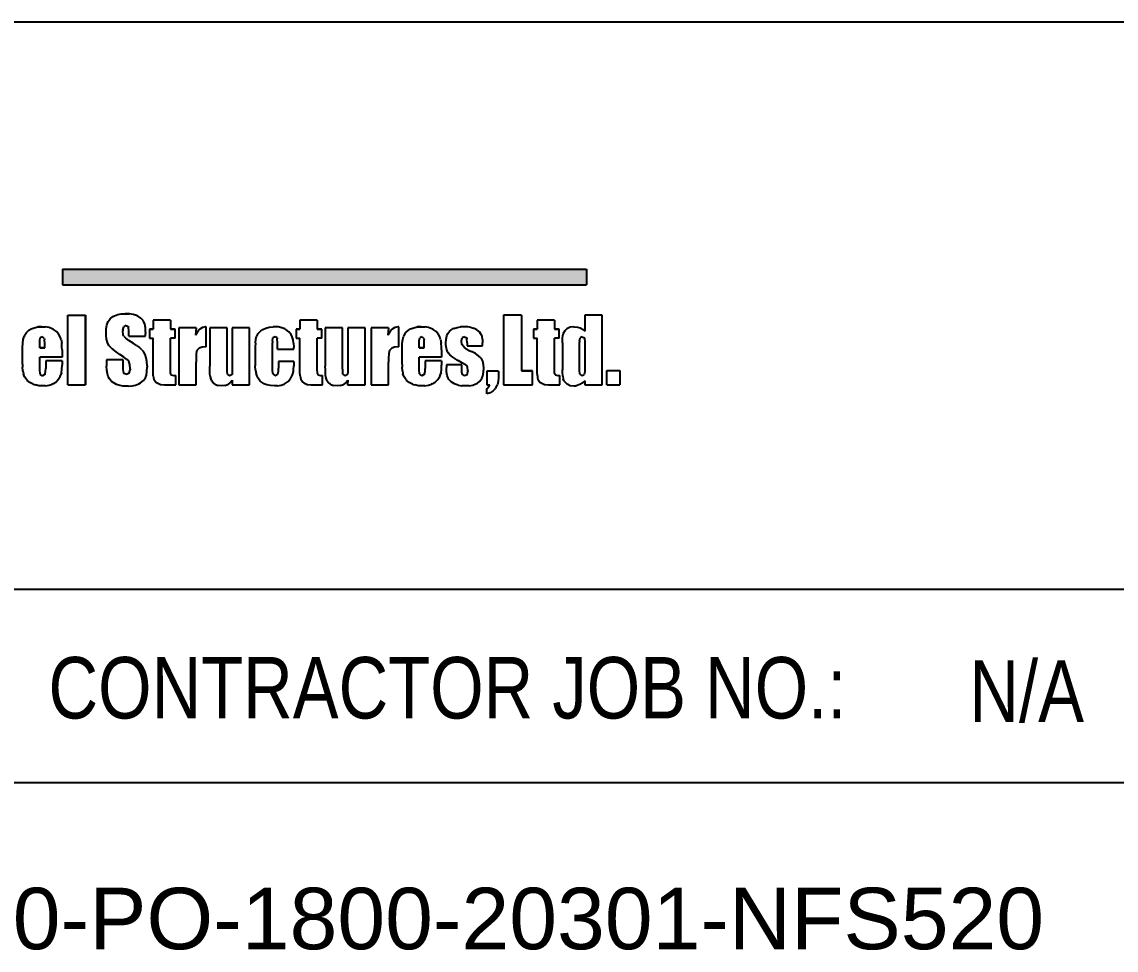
# Model space of a CAD drawing. Header units: millimetres. Extents: x -545 to 50, y -120 to 301.
# Drawn here: x -0.69 to 23.1, y -41.48 to -21.29 of the extents above; entities that cross this region are included whole.
import ezdxf

# ---------------------------------------------------------------- set-up
doc = ezdxf.new("R2010")
doc.units = ezdxf.units.MM
doc.styles.add('Arial', font='ARIAL.TTF', dxfattribs={"height": 0.2})

# ---------------------------------------------------------------- blocks, each defined once
blk = doc.blocks.new('Unknown-234528932-3781')
at = {"linetype": 'Continuous'}
for points in [[(0.189, -26.67), (0.189, -27.013), (11.588, -26.67)], [(0.189, -27.013), (11.588, -27.013), (11.588, -26.67)]]:
    blk.add_hatch(color=3, dxfattribs=at).paths.add_polyline_path(points)
at = {"color": 7, "linetype": 'Continuous'}
for p, q in [((-43.795, -21.294), (35.39, -21.294)), ((-43.793, -21.294), (35.39, -21.294)), ((-43.818, -33.63), (35.39, -33.63)), ((-43.818, -37.835), (35.39, -37.835))]:
    blk.add_line(p, q, dxfattribs=at)
at = {"color": 3, "linetype": 'Continuous'}
for p, q in [((0.189, -26.67), (11.588, -26.67)), ((0.189, -26.67), (0.189, -27.013)), ((11.588, -26.67), (11.588, -27.013)), ((0.189, -27.013), (11.588, -27.013)), ((0.304, -29.187), (0.304, -27.671)), ((0.304, -27.671), (0.69, -27.671)), ((0.69, -27.671), (0.69, -29.187)), ((0.69, -29.187), (0.69, -27.671)), ((0.69, -27.671), (0.69, -27.671)), ((0.69, -29.187), (0.69, -27.671)), ((1.154, -27.889), (1.175, -27.827)), ((1.175, -27.827), (1.182, -27.811)), ((1.182, -27.811), (1.227, -27.751)), ((1.227, -27.751), (1.289, -27.704)), ((1.289, -27.704), (1.324, -27.685)), ((1.324, -27.685), (1.392, -27.66)), ((1.392, -27.66), (1.469, -27.645)), ((1.469, -27.645), (1.553, -27.64)), ((1.553, -27.64), (1.648, -27.644)), ((1.562, -27.64), (1.553, -27.64)), ((1.553, -27.64), (1.648, -27.644)), ((1.648, -27.644), (1.562, -27.64)), ((1.726, -27.657), (1.648, -27.644)), ((1.797, -27.678), (1.726, -27.657)), ((1.822, -27.689), (1.797, -27.678)), ((1.896, -27.734), (1.822, -27.689)), ((1.948, -27.786), (1.896, -27.734)), ((1.963, -27.814), (1.948, -27.786)), ((1.982, -27.87), (1.963, -27.814)), ((2.537, -27.779), (2.161, -27.779)), ((2.161, -27.779), (2.161, -27.974)), ((2.537, -27.779), (2.537, -27.974)), ((5.729, -27.779), (5.352, -27.779)), ((5.352, -27.779), (5.352, -27.974)), ((5.729, -27.779), (5.729, -27.974)), ((10.171, -27.671), (9.781, -27.671)), ((9.781, -27.671), (9.781, -29.187)), ((10.171, -27.671), (10.171, -28.883)), ((10.888, -27.779), (10.512, -27.779)), ((10.512, -27.779), (10.512, -27.974)), ((10.888, -27.779), (10.888, -27.974)), ((11.925, -27.671), (11.549, -27.671)), ((11.549, -27.671), (11.549, -28.023)), ((11.925, -29.187), (11.925, -27.671)), ((-0.635, -28.116), (-0.594, -28.052)), ((-0.594, -28.052), (-0.538, -27.999)), ((-0.538, -27.999), (-0.492, -27.972)), ((-0.492, -27.972), (-0.422, -27.944)), ((-0.422, -27.944), (-0.347, -27.927)), ((-0.347, -27.927), (-0.264, -27.923)), ((-0.347, -27.927), (-0.264, -27.923)), ((-0.264, -27.923), (-0.347, -27.927)), ((-0.264, -27.923), (-0.177, -27.927)), ((-0.264, -27.923), (-0.264, -27.923)), ((-0.099, -27.942), (-0.177, -27.927)), ((-0.031, -27.968), (-0.099, -27.942)), ((-0.003, -27.982), (-0.031, -27.968)), ((0.062, -28.03), (-0.003, -27.982)), ((0.112, -28.089), (0.062, -28.03)), ((1.138, -28.065), (1.142, -27.969)), ((1.14, -28.115), (1.138, -28.065)), ((1.142, -27.969), (1.154, -27.889)), ((1.504, -27.998), (1.522, -27.926)), ((1.504, -27.998), (1.504, -28.014)), ((1.513, -28.099), (1.504, -28.014)), ((1.575, -27.896), (1.522, -27.926)), ((1.575, -27.896), (1.621, -27.918)), ((1.621, -27.918), (1.627, -27.93)), ((1.635, -28.017), (1.627, -27.93)), ((1.635, -28.13), (1.635, -28.017)), ((1.993, -27.945), (1.982, -27.87)), ((1.997, -28.04), (1.993, -27.945)), ((1.997, -28.04), (1.998, -28.07)), ((1.998, -28.13), (1.998, -28.07)), ((2.081, -27.974), (2.081, -28.171)), ((2.081, -27.974), (2.081, -27.974)), ((2.081, -27.974), (2.161, -27.974)), ((2.161, -27.974), (2.081, -27.974)), ((2.161, -27.974), (2.081, -27.974)), ((2.638, -27.974), (2.537, -27.974)), ((2.537, -27.974), (2.638, -27.974)), ((2.537, -27.974), (2.638, -27.974)), ((2.638, -28.171), (2.638, -27.974)), ((2.638, -27.974), (2.638, -27.974)), ((3.096, -27.945), (2.721, -27.945)), ((2.721, -27.945), (2.721, -29.187)), ((3.096, -27.945), (3.081, -28.107)), ((3.124, -28.033), (3.081, -28.107)), ((3.175, -27.978), (3.124, -28.033)), ((3.235, -27.941), (3.175, -27.978)), ((3.304, -27.924), (3.235, -27.941)), ((3.317, -27.923), (3.304, -27.924)), ((3.317, -28.36), (3.317, -27.923)), ((3.77, -27.945), (3.395, -27.945)), ((3.395, -27.945), (3.395, -28.782)), ((3.77, -28.79), (3.77, -27.945)), ((4.259, -27.945), (3.884, -27.945)), ((3.884, -27.945), (3.884, -28.78)), ((4.259, -29.187), (4.259, -27.945)), ((4.414, -28.129), (4.449, -28.069)), ((4.449, -28.069), (4.506, -28.014)), ((4.506, -28.014), (4.548, -27.985)), ((4.548, -27.985), (4.614, -27.953)), ((4.614, -27.953), (4.688, -27.932)), ((4.688, -27.932), (4.769, -27.923)), ((4.799, -27.923), (4.769, -27.923)), ((4.883, -27.927), (4.799, -27.923)), ((4.959, -27.945), (4.883, -27.927)), ((5.027, -27.972), (4.959, -27.945)), ((5.05, -27.985), (5.027, -27.972)), ((5.116, -28.035), (5.05, -27.985)), ((5.164, -28.094), (5.116, -28.035)), ((5.272, -27.974), (5.272, -28.171)), ((5.272, -27.974), (5.272, -27.974)), ((5.272, -27.974), (5.352, -27.974)), ((5.352, -27.974), (5.272, -27.974)), ((5.352, -27.974), (5.272, -27.974)), ((5.83, -27.974), (5.729, -27.974)), ((5.729, -27.974), (5.83, -27.974)), ((5.729, -27.974), (5.83, -27.974)), ((5.83, -28.171), (5.83, -27.974)), ((5.83, -27.974), (5.83, -27.974)), ((6.282, -27.945), (5.906, -27.945)), ((5.906, -27.945), (5.906, -28.782)), ((6.282, -28.79), (6.282, -27.945)), ((6.771, -27.945), (6.395, -27.945)), ((6.395, -27.945), (6.395, -28.78)), ((6.771, -29.187), (6.771, -27.945)), ((7.28, -27.945), (6.905, -27.945)), ((6.905, -27.945), (6.905, -29.187)), ((7.28, -27.945), (7.265, -28.107)), ((7.308, -28.033), (7.265, -28.107)), ((7.36, -27.978), (7.308, -28.033)), ((7.42, -27.941), (7.36, -27.978)), ((7.488, -27.924), (7.42, -27.941)), ((7.501, -27.923), (7.488, -27.924)), ((7.501, -28.36), (7.501, -27.923)), ((7.618, -28.116), (7.659, -28.052)), ((7.659, -28.052), (7.715, -27.999)), ((7.715, -27.999), (7.76, -27.972)), ((7.76, -27.972), (7.829, -27.944)), ((7.829, -27.944), (7.906, -27.927)), ((7.906, -27.927), (7.988, -27.923)), ((7.906, -27.927), (7.988, -27.923)), ((7.988, -27.923), (7.906, -27.927)), ((7.988, -27.923), (8.075, -27.927)), ((7.988, -27.923), (7.988, -27.923)), ((8.152, -27.942), (8.075, -27.927)), ((8.221, -27.968), (8.152, -27.942)), ((8.249, -27.982), (8.221, -27.968)), ((8.314, -28.03), (8.249, -27.982)), ((8.364, -28.089), (8.314, -28.03)), ((8.547, -28.119), (8.568, -28.069)), ((8.568, -28.069), (8.613, -28.013)), ((8.613, -28.013), (8.68, -27.97)), ((8.701, -27.961), (8.68, -27.97)), ((8.701, -27.961), (8.77, -27.938)), ((8.77, -27.938), (8.848, -27.926)), ((8.916, -27.923), (8.848, -27.926)), ((9.002, -27.927), (8.916, -27.923)), ((9.078, -27.939), (9.002, -27.927)), ((9.078, -27.939), (9.126, -27.953)), ((9.2, -27.99), (9.126, -27.953)), ((9.257, -28.036), (9.2, -27.99)), ((9.303, -28.106), (9.257, -28.036)), ((9.257, -28.036), (9.257, -28.036)), ((10.432, -27.974), (10.432, -28.171)), ((10.432, -27.974), (10.432, -27.974)), ((10.432, -27.974), (10.512, -27.974)), ((10.512, -27.974), (10.432, -27.974)), ((10.512, -27.974), (10.432, -27.974)), ((10.989, -27.974), (10.888, -27.974)), ((10.888, -27.974), (10.989, -27.974)), ((10.888, -27.974), (10.989, -27.974)), ((10.989, -28.171), (10.989, -27.974)), ((10.989, -27.974), (10.989, -27.974)), ((11.079, -28.073), (11.072, -28.104)), ((11.115, -28.009), (11.079, -28.073)), ((11.161, -27.968), (11.115, -28.009)), ((11.229, -27.934), (11.161, -27.968)), ((11.308, -27.923), (11.229, -27.934)), ((11.308, -27.923), (11.316, -27.923)), ((11.316, -27.923), (11.396, -27.931)), ((11.396, -27.931), (11.444, -27.948)), ((11.444, -27.948), (11.51, -27.987)), ((11.51, -27.987), (11.549, -28.023)), ((-0.678, -28.374), (-0.675, -28.282)), ((-0.675, -28.282), (-0.663, -28.202)), ((-0.663, -28.202), (-0.643, -28.135)), ((-0.635, -28.116), (-0.643, -28.135)), ((-0.304, -28.295), (-0.302, -28.226)), ((-0.304, -28.385), (-0.304, -28.295)), ((-0.302, -28.226), (-0.294, -28.165)), ((-0.247, -28.143), (-0.294, -28.165)), ((-0.204, -28.17), (-0.247, -28.143)), ((-0.204, -28.17), (-0.198, -28.2)), ((-0.194, -28.295), (-0.198, -28.2)), ((-0.194, -28.385), (-0.194, -28.295)), ((0.14, -28.143), (0.112, -28.089)), ((0.16, -28.204), (0.14, -28.143)), ((0.16, -28.204), (0.173, -28.279)), ((0.18, -28.366), (0.173, -28.279)), ((1.149, -28.196), (1.14, -28.115)), ((1.17, -28.264), (1.149, -28.196)), ((1.201, -28.328), (1.17, -28.264)), ((1.524, -28.127), (1.513, -28.099)), ((1.524, -28.127), (1.566, -28.173)), ((1.635, -28.22), (1.566, -28.173)), ((1.635, -28.13), (1.998, -28.13)), ((1.726, -28.277), (1.635, -28.22)), ((1.803, -28.329), (1.726, -28.277)), ((2.081, -28.171), (2.161, -28.171)), ((2.161, -28.802), (2.161, -28.171)), ((2.537, -28.836), (2.537, -28.171)), ((2.638, -28.171), (2.537, -28.171)), ((3.081, -28.107), (3.081, -28.107)), ((4.386, -28.273), (4.382, -28.368)), ((4.386, -28.273), (4.396, -28.194)), ((4.396, -28.194), (4.413, -28.132)), ((4.414, -28.129), (4.413, -28.132)), ((4.758, -28.234), (4.768, -28.165)), ((4.758, -28.234), (4.758, -28.271)), ((4.758, -28.857), (4.758, -28.271)), ((4.812, -28.143), (4.768, -28.165)), ((4.857, -28.168), (4.812, -28.143)), ((4.857, -28.168), (4.861, -28.184)), ((4.868, -28.271), (4.861, -28.184)), ((4.868, -28.414), (4.868, -28.271)), ((5.187, -28.144), (5.164, -28.094)), ((5.205, -28.205), (5.187, -28.144)), ((5.216, -28.281), (5.205, -28.205)), ((5.216, -28.281), (5.221, -28.37)), ((5.272, -28.171), (5.352, -28.171)), ((5.352, -28.802), (5.352, -28.171)), ((5.729, -28.836), (5.729, -28.171)), ((5.83, -28.171), (5.729, -28.171)), ((7.265, -28.107), (7.265, -28.107)), ((7.574, -28.374), (7.578, -28.282)), ((7.578, -28.282), (7.59, -28.202)), ((7.59, -28.202), (7.609, -28.135)), ((7.618, -28.116), (7.609, -28.135)), ((7.949, -28.295), (7.95, -28.226)), ((7.949, -28.385), (7.949, -28.295)), ((7.95, -28.226), (7.958, -28.165)), ((8.006, -28.143), (7.958, -28.165)), ((8.048, -28.17), (8.006, -28.143)), ((8.048, -28.17), (8.054, -28.2)), ((8.058, -28.295), (8.054, -28.2)), ((8.058, -28.385), (8.058, -28.295)), ((8.393, -28.143), (8.364, -28.089)), ((8.412, -28.204), (8.393, -28.143)), ((8.412, -28.204), (8.426, -28.279)), ((8.433, -28.366), (8.426, -28.279)), ((8.529, -28.289), (8.534, -28.195)), ((8.529, -28.32), (8.529, -28.289)), ((8.534, -28.195), (8.547, -28.119)), ((8.868, -28.227), (8.884, -28.163)), ((8.875, -28.307), (8.868, -28.227)), ((8.875, -28.307), (8.876, -28.31)), ((8.924, -28.369), (8.876, -28.31)), ((8.932, -28.143), (8.884, -28.163)), ((8.932, -28.143), (8.98, -28.165)), ((8.98, -28.165), (8.985, -28.183)), ((8.99, -28.274), (8.985, -28.183)), ((8.99, -28.274), (8.99, -28.341)), ((9.313, -28.132), (9.303, -28.106)), ((9.321, -28.199), (9.313, -28.132)), ((9.321, -28.199), (9.322, -28.27)), ((9.322, -28.341), (9.322, -28.27)), ((10.432, -28.171), (10.512, -28.171)), ((10.512, -28.802), (10.512, -28.171)), ((10.888, -28.836), (10.888, -28.171)), ((10.989, -28.171), (10.888, -28.171)), ((11.06, -28.276), (11.063, -28.177)), ((11.06, -28.276), (11.06, -28.858)), ((11.063, -28.177), (11.072, -28.104)), ((11.436, -28.234), (11.447, -28.163)), ((11.436, -28.234), (11.436, -28.257)), ((11.436, -28.865), (11.436, -28.257)), ((11.492, -28.143), (11.447, -28.163)), ((11.492, -28.143), (11.539, -28.165)), ((11.539, -28.165), (11.541, -28.174)), ((11.541, -28.174), (11.549, -28.257)), ((11.549, -28.257), (11.549, -28.832)), ((-0.678, -28.735), (-0.678, -28.374)), ((-0.304, -28.385), (-0.304, -28.385)), ((-0.304, -28.385), (-0.194, -28.385)), ((-0.194, -28.385), (-0.304, -28.385)), ((-0.194, -28.385), (-0.304, -28.385)), ((0.181, -28.423), (0.18, -28.366)), ((0.181, -28.423), (0.181, -28.588)), ((1.247, -28.385), (1.201, -28.328)), ((1.247, -28.385), (1.248, -28.386)), ((1.248, -28.386), (1.29, -28.421)), ((1.355, -28.468), (1.29, -28.421)), ((1.44, -28.527), (1.355, -28.468)), ((1.52, -28.581), (1.44, -28.527)), ((1.803, -28.329), (1.867, -28.378)), ((1.918, -28.423), (1.867, -28.378)), ((1.918, -28.423), (1.954, -28.464)), ((1.962, -28.476), (1.954, -28.464)), ((1.991, -28.53), (1.962, -28.476)), ((2.012, -28.597), (1.991, -28.53)), ((3.101, -28.515), (3.097, -28.597)), ((3.106, -28.465), (3.101, -28.515)), ((3.114, -28.443), (3.106, -28.465)), ((3.166, -28.387), (3.114, -28.443)), ((3.228, -28.367), (3.166, -28.387)), ((3.317, -28.36), (3.228, -28.367)), ((4.382, -28.368), (4.382, -28.721)), ((4.868, -28.414), (5.222, -28.414)), ((5.222, -28.414), (5.221, -28.37)), ((7.284, -28.515), (7.281, -28.597)), ((7.291, -28.465), (7.284, -28.515)), ((7.298, -28.443), (7.291, -28.465)), ((7.35, -28.387), (7.298, -28.443)), ((7.411, -28.367), (7.35, -28.387)), ((7.501, -28.36), (7.411, -28.367)), ((7.574, -28.735), (7.574, -28.374)), ((7.949, -28.385), (7.949, -28.385)), ((7.949, -28.385), (8.058, -28.385)), ((8.058, -28.385), (7.949, -28.385)), ((8.058, -28.385), (7.949, -28.385)), ((8.434, -28.423), (8.433, -28.366)), ((8.434, -28.423), (8.434, -28.588)), ((8.541, -28.4), (8.529, -28.32)), ((8.565, -28.469), (8.541, -28.4)), ((8.565, -28.469), (8.575, -28.489)), ((8.617, -28.536), (8.575, -28.489)), ((8.68, -28.587), (8.617, -28.536)), ((8.972, -28.401), (8.924, -28.369)), ((8.972, -28.401), (9.05, -28.444)), ((8.99, -28.341), (9.322, -28.341)), ((9.05, -28.444), (9.085, -28.462)), ((9.172, -28.508), (9.085, -28.462)), ((9.24, -28.553), (9.172, -28.508)), ((-0.678, -28.735), (-0.678, -28.801)), ((-0.304, -28.857), (-0.304, -28.588)), ((0.181, -28.588), (-0.304, -28.588)), ((0.181, -28.668), (-0.174, -28.668)), ((-0.174, -28.668), (-0.174, -28.832)), ((0.178, -28.853), (0.181, -28.76)), ((0.181, -28.668), (0.181, -28.76)), ((1.513, -28.643), (1.15, -28.643)), ((1.15, -28.643), (1.15, -28.743)), ((1.15, -28.743), (1.15, -28.778)), ((1.155, -28.868), (1.15, -28.778)), ((1.513, -28.828), (1.513, -28.643)), ((1.584, -28.63), (1.52, -28.581)), ((1.584, -28.63), (1.623, -28.665)), ((1.623, -28.665), (1.633, -28.678)), ((1.653, -28.741), (1.633, -28.678)), ((1.66, -28.839), (1.653, -28.741)), ((2.025, -28.679), (2.012, -28.597)), ((2.03, -28.774), (2.025, -28.679)), ((2.03, -28.774), (2.03, -28.799)), ((3.097, -28.597), (3.096, -28.696)), ((3.096, -29.187), (3.096, -28.696)), ((3.395, -28.857), (3.395, -28.782)), ((3.884, -28.78), (3.884, -28.816)), ((4.382, -28.721), (4.383, -28.777)), ((4.39, -28.865), (4.383, -28.777)), ((5.222, -28.676), (4.888, -28.676)), ((4.888, -28.676), (4.888, -28.823)), ((5.217, -28.851), (5.22, -28.773)), ((5.222, -28.676), (5.22, -28.773)), ((5.907, -28.857), (5.906, -28.782)), ((6.395, -28.78), (6.395, -28.816)), ((7.281, -28.597), (7.28, -28.696)), ((7.28, -29.187), (7.28, -28.696)), ((7.574, -28.735), (7.575, -28.801)), ((7.949, -28.857), (7.949, -28.588)), ((8.434, -28.588), (7.949, -28.588)), ((8.434, -28.668), (8.079, -28.668)), ((8.079, -28.668), (8.079, -28.832)), ((8.431, -28.853), (8.434, -28.76)), ((8.434, -28.668), (8.434, -28.76)), ((8.871, -28.751), (8.539, -28.751)), ((8.539, -28.751), (8.539, -28.811)), ((8.766, -28.641), (8.68, -28.587)), ((8.766, -28.641), (8.793, -28.655)), ((8.891, -28.712), (8.793, -28.655)), ((8.871, -28.829), (8.871, -28.751)), ((8.954, -28.751), (8.891, -28.712)), ((8.954, -28.751), (8.984, -28.774)), ((8.984, -28.774), (8.995, -28.794)), ((9.288, -28.597), (9.24, -28.553)), ((9.288, -28.597), (9.299, -28.613)), ((9.33, -28.673), (9.299, -28.613)), ((9.347, -28.75), (9.33, -28.673)), ((9.351, -28.82), (9.347, -28.75)), ((-0.671, -28.883), (-0.678, -28.801)), ((-0.671, -28.883), (-0.659, -28.947)), ((-0.633, -29.013), (-0.659, -28.947)), ((-0.588, -29.079), (-0.633, -29.013)), ((-0.297, -28.947), (-0.304, -28.857)), ((-0.297, -28.947), (-0.291, -28.965)), ((-0.291, -28.965), (-0.246, -28.99)), ((-0.188, -28.956), (-0.246, -28.99)), ((-0.188, -28.956), (-0.176, -28.892)), ((-0.176, -28.892), (-0.174, -28.832)), ((0.1, -29.069), (0.141, -29.004)), ((0.141, -29.004), (0.168, -28.937)), ((0.17, -28.923), (0.168, -28.937)), ((0.17, -28.923), (0.178, -28.853)), ((1.167, -28.944), (1.155, -28.868)), ((1.184, -29.006), (1.167, -28.944)), ((1.21, -29.055), (1.184, -29.006)), ((1.521, -28.918), (1.513, -28.828)), ((1.521, -28.918), (1.529, -28.938)), ((1.582, -28.962), (1.529, -28.938)), ((1.64, -28.931), (1.582, -28.962)), ((1.582, -28.962), (1.582, -28.962)), ((1.64, -28.931), (1.659, -28.859)), ((1.66, -28.839), (1.659, -28.859)), ((1.995, -29.035), (2.015, -28.974)), ((2.015, -28.974), (2.026, -28.896)), ((2.026, -28.896), (2.03, -28.799)), ((2.162, -28.908), (2.161, -28.802)), ((2.166, -28.988), (2.162, -28.908)), ((2.166, -28.988), (2.171, -29.037)), ((2.542, -28.94), (2.537, -28.836)), ((2.542, -28.94), (2.55, -28.972)), ((2.55, -28.972), (2.611, -28.986)), ((2.611, -28.986), (2.654, -28.987)), ((2.654, -29.187), (2.654, -28.987)), ((3.397, -28.941), (3.395, -28.857)), ((3.401, -28.996), (3.397, -28.941)), ((3.401, -28.996), (3.407, -29.026)), ((3.435, -29.1), (3.407, -29.026)), ((3.772, -28.899), (3.77, -28.79)), ((3.778, -28.957), (3.772, -28.899)), ((3.778, -28.957), (3.78, -28.962)), ((3.78, -28.962), (3.826, -28.99)), ((3.877, -28.961), (3.826, -28.99)), ((3.826, -28.99), (3.826, -28.99)), ((3.882, -28.912), (3.877, -28.961)), ((3.884, -28.816), (3.882, -28.912)), ((4.39, -28.865), (4.403, -28.939)), ((4.421, -29), (4.403, -28.939)), ((4.443, -29.045), (4.421, -29)), ((4.767, -28.94), (4.758, -28.857)), ((4.767, -28.94), (4.774, -28.955)), ((4.774, -28.955), (4.823, -28.99)), ((4.823, -28.99), (4.875, -28.954)), ((4.823, -28.99), (4.823, -28.99)), ((4.875, -28.954), (4.886, -28.891)), ((4.886, -28.891), (4.888, -28.823)), ((5.154, -29.044), (5.192, -28.97)), ((5.192, -28.97), (5.212, -28.899)), ((5.212, -28.899), (5.217, -28.851)), ((5.354, -28.908), (5.352, -28.802)), ((5.357, -28.988), (5.354, -28.908)), ((5.357, -28.988), (5.363, -29.037)), ((5.733, -28.94), (5.729, -28.836)), ((5.733, -28.94), (5.741, -28.972)), ((5.741, -28.972), (5.802, -28.986)), ((5.802, -28.986), (5.845, -28.987)), ((5.845, -29.187), (5.845, -28.987)), ((5.909, -28.941), (5.907, -28.857)), ((5.913, -28.996), (5.909, -28.941)), ((5.913, -28.996), (5.918, -29.026)), ((5.946, -29.1), (5.918, -29.026)), ((6.284, -28.899), (6.282, -28.79)), ((6.29, -28.957), (6.284, -28.899)), ((6.29, -28.957), (6.291, -28.962)), ((6.291, -28.962), (6.338, -28.99)), ((6.389, -28.961), (6.338, -28.99)), ((6.338, -28.99), (6.338, -28.99)), ((6.393, -28.912), (6.389, -28.961)), ((6.395, -28.816), (6.393, -28.912)), ((7.582, -28.883), (7.575, -28.801)), ((7.582, -28.883), (7.594, -28.947)), ((7.619, -29.013), (7.594, -28.947)), ((7.663, -29.079), (7.619, -29.013)), ((7.955, -28.947), (7.949, -28.857)), ((7.955, -28.947), (7.96, -28.965)), ((7.96, -28.965), (8.007, -28.99)), ((8.065, -28.956), (8.007, -28.99)), ((8.065, -28.956), (8.077, -28.892)), ((8.077, -28.892), (8.079, -28.832)), ((8.352, -29.069), (8.394, -29.004)), ((8.394, -29.004), (8.42, -28.937)), ((8.423, -28.923), (8.42, -28.937)), ((8.423, -28.923), (8.431, -28.853)), ((8.542, -28.905), (8.539, -28.811)), ((8.556, -28.983), (8.542, -28.905)), ((8.576, -29.043), (8.556, -28.983)), ((8.875, -28.925), (8.871, -28.829)), ((8.875, -28.925), (8.884, -28.959)), ((8.933, -28.99), (8.884, -28.959)), ((8.989, -28.969), (8.933, -28.99)), ((8.933, -28.99), (8.933, -28.99)), ((8.989, -28.969), (9.004, -28.897)), ((9.004, -28.884), (8.995, -28.794)), ((9.004, -28.884), (9.004, -28.897)), ((9.312, -29.048), (9.332, -28.991)), ((9.332, -28.991), (9.346, -28.914)), ((9.346, -28.914), (9.351, -28.82)), ((9.669, -28.89), (9.418, -28.89)), ((9.418, -28.89), (9.418, -29.187)), ((9.669, -29.026), (9.664, -29.114)), ((9.669, -28.89), (9.669, -29.026)), ((10.409, -28.883), (10.171, -28.883)), ((10.171, -28.883), (10.409, -28.883)), ((10.171, -28.883), (10.409, -28.883)), ((10.409, -29.187), (10.409, -28.883)), ((10.409, -28.883), (10.409, -28.883)), ((10.513, -28.908), (10.512, -28.802)), ((10.517, -28.988), (10.513, -28.908)), ((10.517, -28.988), (10.523, -29.037)), ((10.892, -28.94), (10.888, -28.836)), ((10.892, -28.94), (10.901, -28.972)), ((10.901, -28.972), (10.961, -28.986)), ((10.961, -28.986), (11.005, -28.987)), ((11.005, -29.187), (11.005, -28.987)), ((11.061, -28.91), (11.06, -28.858)), ((11.067, -28.996), (11.061, -28.91)), ((11.067, -28.996), (11.079, -29.056)), ((11.442, -28.953), (11.436, -28.865)), ((11.442, -28.953), (11.446, -28.965)), ((11.446, -28.965), (11.489, -28.99)), ((11.538, -28.962), (11.489, -28.99)), ((11.547, -28.902), (11.538, -28.962)), ((11.549, -28.832), (11.547, -28.902)), ((12.026, -29.187), (12.026, -28.878)), ((12.026, -28.878), (12.308, -28.878)), ((12.308, -28.878), (12.308, -29.187)), ((-0.588, -29.079), (-0.58, -29.089)), ((-0.522, -29.137), (-0.58, -29.089)), ((-0.448, -29.175), (-0.522, -29.137)), ((-0.448, -29.175), (-0.398, -29.19)), ((-0.321, -29.205), (-0.398, -29.19)), ((-0.238, -29.209), (-0.321, -29.205)), ((-0.18, -29.207), (-0.238, -29.209)), ((-0.18, -29.207), (-0.101, -29.195)), ((-0.101, -29.195), (-0.034, -29.174)), ((-0.021, -29.168), (-0.034, -29.174)), ((-0.021, -29.168), (0.045, -29.126)), ((0.045, -29.126), (0.1, -29.069)), ((0.304, -29.187), (0.69, -29.187)), ((1.26, -29.111), (1.21, -29.055)), ((1.33, -29.159), (1.26, -29.111)), ((1.364, -29.176), (1.33, -29.159)), ((1.435, -29.199), (1.364, -29.176)), ((1.512, -29.214), (1.435, -29.199)), ((1.598, -29.219), (1.512, -29.214)), ((1.622, -29.219), (1.598, -29.219)), ((1.622, -29.219), (1.703, -29.211)), ((1.703, -29.211), (1.779, -29.193)), ((1.779, -29.193), (1.848, -29.166)), ((1.848, -29.166), (1.89, -29.143)), ((1.89, -29.143), (1.953, -29.094)), ((1.953, -29.094), (1.993, -29.038)), ((1.995, -29.035), (1.993, -29.038)), ((2.171, -29.037), (2.179, -29.062)), ((2.179, -29.062), (2.223, -29.126)), ((2.223, -29.126), (2.249, -29.146)), ((2.249, -29.146), (2.319, -29.176)), ((2.319, -29.176), (2.336, -29.178)), ((2.336, -29.178), (2.406, -29.184)), ((2.406, -29.184), (2.503, -29.187)), ((2.503, -29.187), (2.654, -29.187)), ((2.721, -29.187), (3.096, -29.187)), ((3.435, -29.1), (3.455, -29.13)), ((3.517, -29.179), (3.455, -29.13)), ((3.517, -29.179), (3.574, -29.2)), ((3.656, -29.209), (3.574, -29.2)), ((3.718, -29.204), (3.656, -29.209)), ((3.718, -29.204), (3.788, -29.177)), ((3.833, -29.146), (3.788, -29.177)), ((3.833, -29.146), (3.884, -29.084)), ((3.884, -29.084), (3.878, -29.187)), ((3.878, -29.187), (4.259, -29.187)), ((4.49, -29.106), (4.443, -29.045)), ((4.552, -29.154), (4.49, -29.106)), ((4.571, -29.165), (4.552, -29.154)), ((4.636, -29.189), (4.571, -29.165)), ((4.714, -29.204), (4.636, -29.189)), ((4.803, -29.209), (4.714, -29.204)), ((4.867, -29.207), (4.803, -29.209)), ((4.867, -29.207), (4.945, -29.193)), ((4.945, -29.193), (5.012, -29.169)), ((5.012, -29.169), (5.036, -29.157)), ((5.036, -29.157), (5.098, -29.111)), ((5.098, -29.111), (5.15, -29.051)), ((5.15, -29.051), (5.154, -29.044)), ((5.363, -29.037), (5.37, -29.062)), ((5.37, -29.062), (5.414, -29.126)), ((5.414, -29.126), (5.44, -29.146)), ((5.44, -29.146), (5.512, -29.176)), ((5.512, -29.176), (5.528, -29.178)), ((5.528, -29.178), (5.598, -29.184)), ((5.598, -29.184), (5.694, -29.187)), ((5.694, -29.187), (5.845, -29.187)), ((5.946, -29.1), (5.967, -29.13)), ((6.029, -29.179), (5.967, -29.13)), ((6.029, -29.179), (6.085, -29.2)), ((6.168, -29.209), (6.085, -29.2)), ((6.229, -29.204), (6.168, -29.209)), ((6.229, -29.204), (6.3, -29.177)), ((6.344, -29.146), (6.3, -29.177)), ((6.344, -29.146), (6.395, -29.084)), ((6.395, -29.084), (6.39, -29.187)), ((6.39, -29.187), (6.771, -29.187)), ((6.905, -29.187), (7.28, -29.187)), ((7.663, -29.079), (7.673, -29.089)), ((7.73, -29.137), (7.673, -29.089)), ((7.805, -29.175), (7.73, -29.137)), ((7.805, -29.175), (7.855, -29.19)), ((7.931, -29.205), (7.855, -29.19)), ((8.015, -29.209), (7.931, -29.205)), ((8.072, -29.207), (8.015, -29.209)), ((8.072, -29.207), (8.151, -29.195)), ((8.151, -29.195), (8.218, -29.174)), ((8.232, -29.168), (8.218, -29.174)), ((8.232, -29.168), (8.298, -29.126)), ((8.298, -29.126), (8.352, -29.069)), ((8.592, -29.069), (8.576, -29.043)), ((8.643, -29.122), (8.592, -29.069)), ((8.717, -29.165), (8.643, -29.122)), ((8.729, -29.17), (8.717, -29.165)), ((8.798, -29.191), (8.729, -29.17)), ((8.798, -29.191), (8.875, -29.205)), ((8.961, -29.209), (8.875, -29.205)), ((9.036, -29.205), (8.961, -29.209)), ((9.036, -29.205), (9.114, -29.191)), ((9.114, -29.191), (9.182, -29.167)), ((9.182, -29.167), (9.205, -29.156)), ((9.205, -29.156), (9.268, -29.109)), ((9.268, -29.109), (9.312, -29.048)), ((9.418, -29.187), (9.481, -29.187)), ((9.418, -29.272), (9.472, -29.217)), ((9.472, -29.217), (9.481, -29.187)), ((9.607, -29.268), (9.644, -29.201)), ((9.644, -29.201), (9.649, -29.186)), ((9.664, -29.114), (9.649, -29.186)), ((9.781, -29.187), (10.409, -29.187)), ((10.523, -29.037), (10.529, -29.062)), ((10.529, -29.062), (10.574, -29.126)), ((10.574, -29.126), (10.599, -29.146)), ((10.599, -29.146), (10.671, -29.176)), ((10.671, -29.176), (10.688, -29.178)), ((10.688, -29.178), (10.757, -29.184)), ((10.757, -29.184), (10.854, -29.187)), ((10.854, -29.187), (11.005, -29.187)), ((11.103, -29.105), (11.079, -29.056)), ((11.103, -29.105), (11.161, -29.163)), ((11.161, -29.163), (11.165, -29.166)), ((11.165, -29.166), (11.233, -29.198)), ((11.233, -29.198), (11.311, -29.209)), ((11.311, -29.209), (11.362, -29.205)), ((11.437, -29.181), (11.362, -29.205)), ((11.488, -29.151), (11.437, -29.181)), ((11.549, -29.097), (11.488, -29.151)), ((11.549, -29.097), (11.549, -29.187)), ((11.549, -29.187), (11.925, -29.187)), ((12.026, -29.187), (12.308, -29.187)), ((9.418, -29.381), (9.418, -29.272)), ((9.49, -29.357), (9.418, -29.381)), ((9.557, -29.317), (9.49, -29.357)), ((9.557, -29.317), (9.607, -29.268))]:
    blk.add_line(p, q, dxfattribs=at)
at = {"color": 7, "linetype": 'Continuous', "style": 'Arial', "width": 0.8}
for s, height, p in [('CONTRACTOR JOB NO.:', 1.33711, (-0.114, -36.442)), ('N/A', 1.3371, (19.912, -36.518))]:
    blk.add_text(s, height=height, dxfattribs=at).set_placement(p)
at = {"color": 6, "linetype": 'Continuous', "style": 'Arial'}
blk.add_text('215777C008-00000-PO-1800-20301-NFS520', height=1.33711, dxfattribs=at).set_placement((-16.365, -41.46))

msp = doc.modelspace()

# ---------------------------------------------------------------- block references
msp.add_blockref('Unknown-234528932-3781', (0, 0))

doc.saveas('drawing.dxf')
